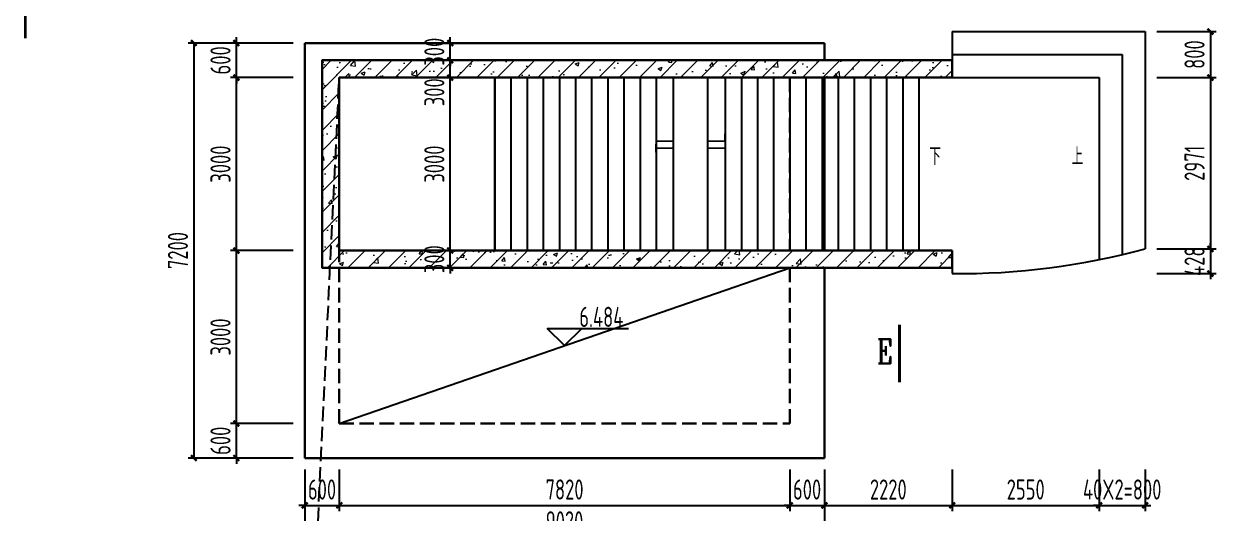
# Model space of a CAD drawing. Header units: millimetres. Extents: x -897614 to 191467, y -439928 to 101803.
# Drawn here: x -805860 to -785163, y -37378 to -28889 of the extents above; entities that cross this region are included whole.
import ezdxf

# ---------------------------------------------------------------- set-up
doc = ezdxf.new("R2010")
doc.units = ezdxf.units.MM
doc.header["$LTSCALE"] = 1000
doc.linetypes.add('DASH', pattern=[0.35, 0.25, -0.1])
doc.linetypes.add('DASHED', pattern=[19.05, 12.7, -6.35])
for name, color, linetype, lineweight in [('Beam', 4, 'DASHED', 25), ('PUB_HATCH', 8, 'Continuous', 18), ('WALL', 6, 'Continuous', 30)]:
    doc.layers.add(name, color=color, linetype=linetype, lineweight=lineweight)
for name, color, linetype in [('DIM_ELEV', 3, 'Continuous'), ('DIM_LEAD', 3, 'Continuous'), ('DIM_SYMB', 3, 'Continuous'), ('gps', 233, 'Continuous'), ('OTH', 7, 'Continuous'), ('STAIR', 2, 'Continuous')]:
    doc.layers.add(name, color=color, linetype=linetype)
doc.styles.add('_TCH_LABEL', font='COMPLEX', dxfattribs={"bigfont": 'GBCBIG'})
doc.styles.add('GPS', font='txt1.shx', dxfattribs={"width": 0.8, "bigfont": 'hztxt.shx'})
doc.styles.add('TSSD', font='tssdeng.shx', dxfattribs={"width": 0.7, "bigfont": 'tssdchn.shx'})
doc.dimstyles.new('TSD', dxfattribs={"dimtxt": 350, "dimasz": 100, "dimexe": 100, "dimexo": 200, "dimgap": 100, "dimtad": 1, "dimdec": 0, "dimzin": 0, "dimdsep": 46, "dimtxsty": 'TSSD', "dimblk": 'ARCHTICK', "dimcen": 0.09, "dimclrt": 7, "dimazin": 2, "dimtfac": 1, "dimtdec": 0, "dimtix": 1, "dimtmove": 2, "dimatfit": 3, "dimfxl": 0, "dimtolj": 1, "dimtzin": 0, "dimarcsym": 0})

# ---------------------------------------------------------------- blocks, each defined once
blk = doc.blocks.new('_ArchTick')
at = {"color": 0, "linetype": 'ByBlock', "const_width": 0.4}
blk.add_lwpolyline([(-0.5, -0.5), (0.5, 0.5)], dxfattribs=at)
blk = doc.blocks.new('*D824')
at = {"layer": 'Defpoints', "color": 0, "transparency": 16777216}
for p in [(-802171, -35822), (-800984, -35822), (-800984, -36422)]:
    blk.add_point(p, dxfattribs=at)
at = {"layer": 'DIM_LEAD', "color": 0, "lineweight": -2, "transparency": 16777216}
for p, q in [((-802171, -35822), (-802171, -35722)), ((-801184, -35822), (-802271, -35822)), ((-802171, -36422), (-802171, -35822)), ((-801184, -36422), (-802271, -36422)), ((-802171, -36422), (-802171, -36522))]:
    blk.add_line(p, q, dxfattribs=at)
at = {"layer": 'DIM_LEAD', "color": 0, "lineweight": -2, "transparency": 16777216, "xscale": 100, "yscale": 100, "zscale": 100}
for p, rotation in [((-802171, -35822), 270), ((-802171, -36422), 90)]:
    blk.add_blockref('_ArchTick', p, dxfattribs=dict(at, rotation=rotation))
at = {"layer": 'DIM_LEAD', "color": 7, "transparency": 16777216, "insert": (-802446, -36122), "char_height": 350, "attachment_point": 5, "rotation": 90, "style": 'TSSD'}
blk.add_mtext('\\A1;600', dxfattribs=at)
blk = doc.blocks.new('*D825')
at = {"layer": 'Defpoints', "color": 0, "transparency": 16777216}
for p in [(-802171, -32822), (-800984, -32822), (-800984, -35822)]:
    blk.add_point(p, dxfattribs=at)
at = {"layer": 'DIM_LEAD', "color": 0, "lineweight": -2, "transparency": 16777216}
for p, q in [((-801184, -32822), (-802271, -32822)), ((-802171, -35822), (-802171, -32822)), ((-801184, -35822), (-802271, -35822))]:
    blk.add_line(p, q, dxfattribs=at)
at = {"layer": 'DIM_LEAD', "color": 0, "lineweight": -2, "transparency": 16777216, "xscale": 100, "yscale": 100, "zscale": 100}
for p, rotation in [((-802171, -32822), 90), ((-802171, -35822), 270)]:
    blk.add_blockref('_ArchTick', p, dxfattribs=dict(at, rotation=rotation))
at = {"layer": 'DIM_LEAD', "color": 7, "transparency": 16777216, "insert": (-802446, -34322), "char_height": 350, "attachment_point": 5, "rotation": 90, "style": 'TSSD'}
blk.add_mtext('\\A1;3000', dxfattribs=at)
blk = doc.blocks.new('*D826')
at = {"layer": 'Defpoints', "color": 0, "transparency": 16777216}
for p in [(-802171, -29822), (-800984, -29822), (-800984, -32822)]:
    blk.add_point(p, dxfattribs=at)
at = {"layer": 'DIM_LEAD', "color": 0, "lineweight": -2, "transparency": 16777216}
for p, q in [((-801184, -29822), (-802271, -29822)), ((-802171, -32822), (-802171, -29822)), ((-801184, -32822), (-802271, -32822))]:
    blk.add_line(p, q, dxfattribs=at)
at = {"layer": 'DIM_LEAD', "color": 0, "lineweight": -2, "transparency": 16777216, "xscale": 100, "yscale": 100, "zscale": 100}
for p, rotation in [((-802171, -29822), 90), ((-802171, -32822), 270)]:
    blk.add_blockref('_ArchTick', p, dxfattribs=dict(at, rotation=rotation))
at = {"layer": 'DIM_LEAD', "color": 7, "transparency": 16777216, "insert": (-802446, -31322), "char_height": 350, "attachment_point": 5, "rotation": 90, "style": 'TSSD'}
blk.add_mtext('\\A1;3000', dxfattribs=at)
blk = doc.blocks.new('*D827')
at = {"layer": 'Defpoints', "color": 0, "transparency": 16777216}
for p in [(-802171, -29222), (-800984, -29222), (-800984, -29822)]:
    blk.add_point(p, dxfattribs=at)
at = {"layer": 'DIM_LEAD', "color": 0, "lineweight": -2, "transparency": 16777216}
for p, q in [((-802171, -29222), (-802171, -29122)), ((-801184, -29222), (-802271, -29222)), ((-802171, -29822), (-802171, -29222)), ((-801184, -29822), (-802271, -29822)), ((-802171, -29822), (-802171, -29922))]:
    blk.add_line(p, q, dxfattribs=at)
at = {"layer": 'DIM_LEAD', "color": 0, "lineweight": -2, "transparency": 16777216, "xscale": 100, "yscale": 100, "zscale": 100}
for p, rotation in [((-802171, -29222), 270), ((-802171, -29822), 90)]:
    blk.add_blockref('_ArchTick', p, dxfattribs=dict(at, rotation=rotation))
at = {"layer": 'DIM_LEAD', "color": 7, "transparency": 16777216, "insert": (-802446, -29522), "char_height": 350, "attachment_point": 5, "rotation": 90, "style": 'TSSD'}
blk.add_mtext('\\A1;600', dxfattribs=at)
blk = doc.blocks.new('*D828')
at = {"layer": 'Defpoints', "color": 0, "transparency": 16777216}
for p in [(-800984, -29222), (-802910, -36422), (-800984, -36422)]:
    blk.add_point(p, dxfattribs=at)
at = {"layer": 'DIM_LEAD', "color": 0, "lineweight": -2, "transparency": 16777216}
for p, q in [((-801184, -29222), (-803010, -29222)), ((-802910, -29222), (-802910, -36422)), ((-801184, -36422), (-803010, -36422))]:
    blk.add_line(p, q, dxfattribs=at)
at = {"layer": 'DIM_LEAD', "color": 0, "lineweight": -2, "transparency": 16777216, "xscale": 100, "yscale": 100, "zscale": 100}
for p, rotation in [((-802910, -29222), 90), ((-802910, -36422), 270)]:
    blk.add_blockref('_ArchTick', p, dxfattribs=dict(at, rotation=rotation))
at = {"layer": 'DIM_LEAD', "color": 7, "transparency": 16777216, "insert": (-803185, -32822), "char_height": 350, "attachment_point": 5, "rotation": 90, "style": 'TSSD'}
blk.add_mtext('\\A1;7200', dxfattribs=at)
blk = doc.blocks.new('*D829')
at = {"layer": 'Defpoints', "color": 0, "transparency": 16777216}
for p in [(-800984, -36422), (-800384, -36422), (-800384, -37243)]:
    blk.add_point(p, dxfattribs=at)
at = {"layer": 'DIM_LEAD', "color": 0, "lineweight": -2, "transparency": 16777216}
for p, q in [((-800984, -36622), (-800984, -37343)), ((-800384, -36622), (-800384, -37343)), ((-800984, -37243), (-801084, -37243)), ((-800984, -37243), (-800384, -37243)), ((-800384, -37243), (-800284, -37243))]:
    blk.add_line(p, q, dxfattribs=at)
at = {"layer": 'DIM_LEAD', "color": 0, "lineweight": -2, "transparency": 16777216, "xscale": 100, "yscale": 100, "zscale": 100}
blk.add_blockref('_ArchTick', (-800984, -37243), dxfattribs=at)
at = {"layer": 'DIM_LEAD', "color": 0, "lineweight": -2, "transparency": 16777216, "xscale": 100, "yscale": 100, "zscale": 100, "rotation": 180}
blk.add_blockref('_ArchTick', (-800384, -37243), dxfattribs=at)
at = {"layer": 'DIM_LEAD', "color": 7, "transparency": 16777216, "insert": (-800684, -36968), "char_height": 350, "attachment_point": 5, "style": 'TSSD'}
blk.add_mtext('\\A1;600', dxfattribs=at)
blk = doc.blocks.new('*D830')
at = {"layer": 'Defpoints', "color": 0, "transparency": 16777216}
for p in [(-800384, -36422), (-792564, -36422), (-792564, -37243)]:
    blk.add_point(p, dxfattribs=at)
at = {"layer": 'DIM_LEAD', "color": 0, "lineweight": -2, "transparency": 16777216}
for p, q in [((-800384, -36622), (-800384, -37343)), ((-792564, -36622), (-792564, -37343)), ((-800384, -37243), (-792564, -37243))]:
    blk.add_line(p, q, dxfattribs=at)
at = {"layer": 'DIM_LEAD', "color": 0, "lineweight": -2, "transparency": 16777216, "xscale": 100, "yscale": 100, "zscale": 100, "rotation": 180}
blk.add_blockref('_ArchTick', (-800384, -37243), dxfattribs=at)
at = {"layer": 'DIM_LEAD', "color": 0, "lineweight": -2, "transparency": 16777216, "xscale": 100, "yscale": 100, "zscale": 100}
blk.add_blockref('_ArchTick', (-792564, -37243), dxfattribs=at)
at = {"layer": 'DIM_LEAD', "color": 7, "transparency": 16777216, "insert": (-796474, -36968), "char_height": 350, "attachment_point": 5, "style": 'TSSD'}
blk.add_mtext('\\A1;7820', dxfattribs=at)
blk = doc.blocks.new('*D831')
at = {"layer": 'Defpoints', "color": 0, "transparency": 16777216}
for p in [(-792564, -36422), (-791964, -36422), (-791964, -37243)]:
    blk.add_point(p, dxfattribs=at)
at = {"layer": 'DIM_LEAD', "color": 0, "lineweight": -2, "transparency": 16777216}
for p, q in [((-792564, -36622), (-792564, -37343)), ((-791964, -36622), (-791964, -37343)), ((-792564, -37243), (-792664, -37243)), ((-792564, -37243), (-791964, -37243)), ((-791964, -37243), (-791864, -37243))]:
    blk.add_line(p, q, dxfattribs=at)
at = {"layer": 'DIM_LEAD', "color": 0, "lineweight": -2, "transparency": 16777216, "xscale": 100, "yscale": 100, "zscale": 100}
blk.add_blockref('_ArchTick', (-792564, -37243), dxfattribs=at)
at = {"layer": 'DIM_LEAD', "color": 0, "lineweight": -2, "transparency": 16777216, "xscale": 100, "yscale": 100, "zscale": 100, "rotation": 180}
blk.add_blockref('_ArchTick', (-791964, -37243), dxfattribs=at)
at = {"layer": 'DIM_LEAD', "color": 7, "transparency": 16777216, "insert": (-792264, -36968), "char_height": 350, "attachment_point": 5, "style": 'TSSD'}
blk.add_mtext('\\A1;600', dxfattribs=at)
blk = doc.blocks.new('*D832')
at = {"layer": 'Defpoints', "color": 0, "transparency": 16777216}
for p in [(-800984, -36422), (-791964, -36422), (-791964, -37795)]:
    blk.add_point(p, dxfattribs=at)
at = {"layer": 'DIM_LEAD', "color": 0, "lineweight": -2, "transparency": 16777216}
for p, q in [((-800984, -36622), (-800984, -37895)), ((-791964, -36622), (-791964, -37895)), ((-800984, -37795), (-791964, -37795))]:
    blk.add_line(p, q, dxfattribs=at)
at = {"layer": 'DIM_LEAD', "color": 0, "lineweight": -2, "transparency": 16777216, "xscale": 100, "yscale": 100, "zscale": 100, "rotation": 180}
blk.add_blockref('_ArchTick', (-800984, -37795), dxfattribs=at)
at = {"layer": 'DIM_LEAD', "color": 0, "lineweight": -2, "transparency": 16777216, "xscale": 100, "yscale": 100, "zscale": 100}
blk.add_blockref('_ArchTick', (-791964, -37795), dxfattribs=at)
at = {"layer": 'DIM_LEAD', "color": 7, "transparency": 16777216, "insert": (-796474, -37520), "char_height": 350, "attachment_point": 5, "style": 'TSSD'}
blk.add_mtext('\\A1;9020', dxfattribs=at)
blk = doc.blocks.new('*D833')
at = {"layer": 'Defpoints', "color": 0, "transparency": 16777216}
for p in [(-791964, -36422), (-789744, -36422), (-789744, -37243)]:
    blk.add_point(p, dxfattribs=at)
at = {"layer": 'DIM_LEAD', "color": 0, "lineweight": -2, "transparency": 16777216}
for p, q in [((-791964, -36622), (-791964, -37343)), ((-789744, -36622), (-789744, -37343)), ((-791964, -37243), (-789744, -37243))]:
    blk.add_line(p, q, dxfattribs=at)
at = {"layer": 'DIM_LEAD', "color": 0, "lineweight": -2, "transparency": 16777216, "xscale": 100, "yscale": 100, "zscale": 100, "rotation": 180}
blk.add_blockref('_ArchTick', (-791964, -37243), dxfattribs=at)
at = {"layer": 'DIM_LEAD', "color": 0, "lineweight": -2, "transparency": 16777216, "xscale": 100, "yscale": 100, "zscale": 100}
blk.add_blockref('_ArchTick', (-789744, -37243), dxfattribs=at)
at = {"layer": 'DIM_LEAD', "color": 7, "transparency": 16777216, "insert": (-790854, -36968), "char_height": 350, "attachment_point": 5, "style": 'TSSD'}
blk.add_mtext('\\A1;2220', dxfattribs=at)
blk = doc.blocks.new('*D834')
at = {"layer": 'Defpoints', "color": 0, "transparency": 16777216}
for p in [(-789744, -36422), (-787194, -36422), (-787194, -37243)]:
    blk.add_point(p, dxfattribs=at)
at = {"layer": 'DIM_LEAD', "color": 0, "lineweight": -2, "transparency": 16777216}
for p, q in [((-789744, -36622), (-789744, -37343)), ((-787194, -36622), (-787194, -37343)), ((-789744, -37243), (-787194, -37243))]:
    blk.add_line(p, q, dxfattribs=at)
at = {"layer": 'DIM_LEAD', "color": 0, "lineweight": -2, "transparency": 16777216, "xscale": 100, "yscale": 100, "zscale": 100, "rotation": 180}
blk.add_blockref('_ArchTick', (-789744, -37243), dxfattribs=at)
at = {"layer": 'DIM_LEAD', "color": 0, "lineweight": -2, "transparency": 16777216, "xscale": 100, "yscale": 100, "zscale": 100}
blk.add_blockref('_ArchTick', (-787194, -37243), dxfattribs=at)
at = {"layer": 'DIM_LEAD', "color": 7, "transparency": 16777216, "insert": (-788469, -36968), "char_height": 350, "attachment_point": 5, "style": 'TSSD'}
blk.add_mtext('\\A1;2550', dxfattribs=at)
blk = doc.blocks.new('*D835')
at = {"layer": 'Defpoints', "color": 0, "transparency": 16777216}
for p in [(-787194, -36422), (-786394, -36422), (-786394, -37243)]:
    blk.add_point(p, dxfattribs=at)
at = {"layer": 'DIM_LEAD', "color": 0, "lineweight": -2, "transparency": 16777216}
for p, q in [((-787194, -36622), (-787194, -37343)), ((-786394, -36622), (-786394, -37343)), ((-787194, -37243), (-787294, -37243)), ((-787194, -37243), (-786394, -37243)), ((-786394, -37243), (-786294, -37243))]:
    blk.add_line(p, q, dxfattribs=at)
at = {"layer": 'DIM_LEAD', "color": 0, "lineweight": -2, "transparency": 16777216, "xscale": 100, "yscale": 100, "zscale": 100}
blk.add_blockref('_ArchTick', (-787194, -37243), dxfattribs=at)
at = {"layer": 'DIM_LEAD', "color": 0, "lineweight": -2, "transparency": 16777216, "xscale": 100, "yscale": 100, "zscale": 100, "rotation": 180}
blk.add_blockref('_ArchTick', (-786394, -37243), dxfattribs=at)
at = {"layer": 'DIM_LEAD', "color": 7, "transparency": 16777216, "insert": (-786794, -36968), "char_height": 350, "attachment_point": 5, "style": 'TSSD'}
blk.add_mtext('\\A1;40X2=800', dxfattribs=at)
blk = doc.blocks.new('*D836')
at = {"layer": 'Defpoints', "color": 0, "transparency": 16777216}
for p in [(-786394, -29022, 0), (-786394, -29822, 0), (-785263, -29822)]:
    blk.add_point(p, dxfattribs=at)
at = {"layer": 'DIM_LEAD', "color": 0, "lineweight": -2, "transparency": 16777216}
for p, q in [((-786194, -29022), (-785163, -29022)), ((-785263, -29022), (-785263, -29822)), ((-786194, -29822), (-785163, -29822))]:
    blk.add_line(p, q, dxfattribs=at)
at = {"layer": 'DIM_LEAD', "color": 0, "lineweight": -2, "transparency": 16777216, "xscale": 100, "yscale": 100, "zscale": 100}
for p, rotation in [((-785263, -29022), 90), ((-785263, -29822), 270)]:
    blk.add_blockref('_ArchTick', p, dxfattribs=dict(at, rotation=rotation))
at = {"layer": 'DIM_LEAD', "color": 7, "transparency": 16777216, "insert": (-785538, -29422), "char_height": 350, "attachment_point": 5, "rotation": 90, "style": 'TSSD'}
blk.add_mtext('\\A1;800', dxfattribs=at)
blk = doc.blocks.new('*D837')
at = {"layer": 'Defpoints', "color": 0, "transparency": 16777216}
for p in [(-786394, -29822, 0), (-786394, -32793, 0), (-785263, -32793)]:
    blk.add_point(p, dxfattribs=at)
at = {"layer": 'DIM_LEAD', "color": 0, "lineweight": -2, "transparency": 16777216}
for p, q in [((-786194, -29822), (-785163, -29822)), ((-785263, -29822), (-785263, -32793)), ((-786194, -32793), (-785163, -32793))]:
    blk.add_line(p, q, dxfattribs=at)
at = {"layer": 'DIM_LEAD', "color": 0, "lineweight": -2, "transparency": 16777216, "xscale": 100, "yscale": 100, "zscale": 100}
for p, rotation in [((-785263, -29822), 90), ((-785263, -32793), 270)]:
    blk.add_blockref('_ArchTick', p, dxfattribs=dict(at, rotation=rotation))
at = {"layer": 'DIM_LEAD', "color": 7, "transparency": 16777216, "insert": (-785538, -31307), "char_height": 350, "attachment_point": 5, "rotation": 90, "style": 'TSSD'}
blk.add_mtext('\\A1;2971', dxfattribs=at)
blk = doc.blocks.new('*D838')
at = {"layer": 'Defpoints', "color": 0, "transparency": 16777216}
for p in [(-786394, -32793, 0), (-786394, -33221, 0), (-785263, -33221)]:
    blk.add_point(p, dxfattribs=at)
at = {"layer": 'DIM_LEAD', "color": 0, "lineweight": -2, "transparency": 16777216}
for p, q in [((-785263, -32793), (-785263, -32693)), ((-786194, -32793), (-785163, -32793)), ((-785263, -32793), (-785263, -33221)), ((-786194, -33221), (-785163, -33221)), ((-785263, -33221), (-785263, -33321))]:
    blk.add_line(p, q, dxfattribs=at)
at = {"layer": 'DIM_LEAD', "color": 0, "lineweight": -2, "transparency": 16777216, "xscale": 100, "yscale": 100, "zscale": 100}
for p, rotation in [((-785263, -32793), 270), ((-785263, -33221), 90)]:
    blk.add_blockref('_ArchTick', p, dxfattribs=dict(at, rotation=rotation))
at = {"layer": 'DIM_LEAD', "color": 7, "transparency": 16777216, "insert": (-785538, -33007), "char_height": 350, "attachment_point": 5, "rotation": 90, "style": 'TSSD'}
blk.add_mtext('\\A1;428', dxfattribs=at)
blk = doc.blocks.new('*D839')
at = {"layer": 'Defpoints', "color": 0, "transparency": 16777216}
for p in [(-798459, -32822), (-797684, -32822, 0), (-797684, -33122)]:
    blk.add_point(p, dxfattribs=at)
at = {"layer": 'DIM_LEAD', "color": 0, "lineweight": -2, "transparency": 16777216}
for p, q in [((-797884, -32822), (-798559, -32822)), ((-798459, -32822), (-798459, -32722)), ((-798459, -33122), (-798459, -32822)), ((-797884, -33122), (-798559, -33122)), ((-798459, -33122), (-798459, -33222))]:
    blk.add_line(p, q, dxfattribs=at)
at = {"layer": 'DIM_LEAD', "color": 0, "lineweight": -2, "transparency": 16777216, "xscale": 100, "yscale": 100, "zscale": 100}
for p, rotation in [((-798459, -32822), 270), ((-798459, -33122), 90)]:
    blk.add_blockref('_ArchTick', p, dxfattribs=dict(at, rotation=rotation))
at = {"layer": 'DIM_LEAD', "color": 7, "transparency": 16777216, "insert": (-798734, -32972), "char_height": 350, "attachment_point": 5, "rotation": 90, "style": 'TSSD'}
blk.add_mtext('\\A1;300', dxfattribs=at)
blk = doc.blocks.new('*D840')
at = {"layer": 'Defpoints', "color": 0, "transparency": 16777216}
for p in [(-798459, -29822), (-797684, -29822), (-797684, -32822, 0)]:
    blk.add_point(p, dxfattribs=at)
at = {"layer": 'DIM_LEAD', "color": 0, "lineweight": -2, "transparency": 16777216}
for p, q in [((-797884, -29822), (-798559, -29822)), ((-798459, -32822), (-798459, -29822)), ((-797884, -32822), (-798559, -32822))]:
    blk.add_line(p, q, dxfattribs=at)
at = {"layer": 'DIM_LEAD', "color": 0, "lineweight": -2, "transparency": 16777216, "xscale": 100, "yscale": 100, "zscale": 100}
for p, rotation in [((-798459, -29822), 90), ((-798459, -32822), 270)]:
    blk.add_blockref('_ArchTick', p, dxfattribs=dict(at, rotation=rotation))
at = {"layer": 'DIM_LEAD', "color": 7, "transparency": 16777216, "insert": (-798734, -31322), "char_height": 350, "attachment_point": 5, "rotation": 90, "style": 'TSSD'}
blk.add_mtext('\\A1;3000', dxfattribs=at)
blk = doc.blocks.new('*D841')
at = {"layer": 'Defpoints', "color": 0, "transparency": 16777216}
for p in [(-798459, -29522), (-797684, -29522), (-797684, -29822)]:
    blk.add_point(p, dxfattribs=at)
at = {"layer": 'DIM_LEAD', "color": 0, "lineweight": -2, "transparency": 16777216}
for p, q in [((-797884, -29522), (-798559, -29522)), ((-798459, -29822), (-798459, -29522)), ((-797884, -29822), (-798559, -29822))]:
    blk.add_line(p, q, dxfattribs=at)
at = {"layer": 'DIM_LEAD', "color": 0, "lineweight": -2, "transparency": 16777216, "xscale": 100, "yscale": 100, "zscale": 100}
for p, rotation in [((-798459, -29522), 90), ((-798459, -29822), 270)]:
    blk.add_blockref('_ArchTick', p, dxfattribs=dict(at, rotation=rotation))
at = {"layer": 'DIM_LEAD', "color": 7, "transparency": 16777216, "insert": (-798734, -30076), "char_height": 350, "attachment_point": 5, "rotation": 90, "style": 'TSSD'}
blk.add_mtext('\\A1;300', dxfattribs=at)
blk = doc.blocks.new('*D842')
at = {"layer": 'Defpoints', "color": 0, "transparency": 16777216}
for p in [(-798459, -29222), (-797684, -29222), (-797684, -29522)]:
    blk.add_point(p, dxfattribs=at)
at = {"layer": 'DIM_LEAD', "color": 0, "lineweight": -2, "transparency": 16777216}
for p, q in [((-798459, -29222), (-798459, -29122)), ((-797884, -29222), (-798559, -29222)), ((-798459, -29522), (-798459, -29222)), ((-797884, -29522), (-798559, -29522)), ((-798459, -29522), (-798459, -29622))]:
    blk.add_line(p, q, dxfattribs=at)
at = {"layer": 'DIM_LEAD', "color": 0, "lineweight": -2, "transparency": 16777216, "xscale": 100, "yscale": 100, "zscale": 100}
for p, rotation in [((-798459, -29222), 270), ((-798459, -29522), 90)]:
    blk.add_blockref('_ArchTick', p, dxfattribs=dict(at, rotation=rotation))
at = {"layer": 'DIM_LEAD', "color": 7, "transparency": 16777216, "insert": (-798734, -29372), "char_height": 350, "attachment_point": 5, "rotation": 90, "style": 'TSSD'}
blk.add_mtext('\\A1;300', dxfattribs=at)

msp = doc.modelspace()

# ---------------------------------------------------------------- hatches: boundary and pattern name
at = {"layer": 'PUB_HATCH'}
h = msp.add_hatch(dxfattribs=at)
h.set_pattern_fill('钢筋混凝土', color=256, scale=100)
h.set_pattern_definition([(45, (-771064.35, 26103.93), (-176.7767, 176.7767), []), (50, (-771064.35, 26103.93), (717.26, -62.752), [75, -825]), (355, (-771064.35, 26103.9), (-138.751, 752.192), [60, -660]), (100.4514, (-771004.6, 26098.7), (578.5094, 689.4395), [63.74, -701.142]), (46.1842, (-771064.35, 26303.9), (1067.241, -165.519), [112.5, -1237.5]), (96.6356, (-770975.4, 26290.1), (934.663, 974.118), [95.61, -1051.713]), (351.1842, (-771064.4, 26303.9), (934.662, 974.119), [90, -990]), (21, (-770964.35, 26253.93), (596.907, -402.619), [75, -825]), (326, (-770964.35, 26253.9), (243.315, 725.15), [60, -660]), (71.4514, (-770914.6, 26220.4), (840.2226, 322.5305), [63.74, -701.142]), (37.5, (-771064.35, 26103.93), (12.1599, 332.8939), [0, -652, 0, -670, 0, -662.5]), (7.5, (-771064.35, 26103.93), (263.0695, 394.4117), [0, -382, 0, -637, 0, -252.5]), (327.5, (-771287.35, 26103.93), (533.8224, -22.5549), [0, -250, 0, -780, 0, -1035]), (317.5, (-771387.35, 26103.93), (583.1862, 100.105), [0, -325, 0, -518, 0, -735])])
h.paths.add_polyline_path([(-789744.17487, -33121.58379), (-800684.17476, -33121.5834), (-800684.17463, -29521.58252), (-789744.17476, -29521.58292), (-789744.17477, -29821.58292), (-800384.17476, -29821.58253), (-800384.17476, -32821.5834), (-789744.17485, -32821.58407)])

# ---------------------------------------------------------------- linework, layer by layer
at = {"layer": 'Beam'}
for p, q in [((-794584.17476, -32821.58362), (-794584.17476, -29821.58345)), ((-793984.17476, -32821.58364), (-793984.17476, -29821.58346))]:
    msp.add_line(p, q, dxfattribs=at)
at = {"layer": 'DIM_ELEV'}
for p, q in [((-800384.17476, -35821.56147), (-792564.1749, -33121.56148)), ((-796474.17483, -34471.56148), (-796774.17483, -34171.56148)), ((-796774.17483, -34171.56148), (-795365.38241, -34171.56148)), ((-796474.17483, -34471.56148), (-796174.17483, -34171.56148))]:
    msp.add_line(p, q, dxfattribs=at)
at = {"layer": 'DIM_SYMB', "const_width": 50, "elevation": 0}
msp.add_lwpolyline([(-805834.84121, -28142.64851), (-805834.84121, -29142.64851)], dxfattribs=at)
at = {"layer": 'DIM_SYMB'}
for points in [[(-790250.86236, -31231.68918, 0, 0, 0), (-798215.62286, -31231.68917, 160, 0, 0), (-798724.73344, -31231.68911, 0, 0, 0)], [(-787795.49381, -31231.68919, 0, 0, 0), (-788892.44157, -31231.68918, 160, 0, 0), (-789401.55215, -31231.68912, 0, 0, 0)]]:
    msp.add_lwpolyline(points, format="xyseb", dxfattribs=at)
at = {"layer": 'DIM_SYMB', "const_width": 50}
msp.add_lwpolyline([(-790659.36969, -34106.89002), (-790659.36969, -35106.89002)], dxfattribs=at)
at = {"layer": 'gps'}
msp.add_line((-792564.17476, -29821.58348), (-792564.17476, -32821.58369), dxfattribs=at)
at = {"layer": 'OTH', "color": 8, "linetype": 'DASH'}
msp.add_line((-800887.82423, -40323.97444, 0), (-800384.17476, -29821.58253), dxfattribs=at)
at = {"layer": 'PUB_HATCH'}
msp.add_lwpolyline([(-789744.17487, -33121.58379), (-800684.17476, -33121.5834), (-800684.17463, -29521.58252), (-789744.17476, -29521.58292), (-789744.17477, -29821.58292), (-800384.17476, -29821.58253), (-800384.17476, -32821.5834), (-789744.17485, -32821.58407)], close=True, dxfattribs=at)
at = {"layer": 'STAIR'}
for p, q in [((-789744.17465, -29021.58338, 0), (-786394.17465, -29021.58338, 0)), ((-789744.17465, -29021.58338, 0), (-789744.17465, -29821.58338, 0)), ((-786394.17465, -29021.58338, 0), (-786394.17465, -32792.5861, 0)), ((-789744.17465, -29421.58338, 0), (-786794.17465, -29421.58338, 0)), ((-786794.17465, -29421.58338, 0), (-786794.17465, -32881.60136, 0)), ((-797684.17476, -29821.58341, 0), (-797684.17476, -32821.5835, 0)), ((-797404.17476, -29821.58341), (-797404.17476, -32821.58351)), ((-797124.17476, -29821.58342, 0), (-797124.17476, -32821.58352, 0)), ((-796844.17476, -29821.58342), (-796844.17476, -32821.58353)), ((-796564.17476, -29821.58343, 0), (-796564.17476, -32821.58354, 0)), ((-796284.17476, -29821.58343), (-796284.17476, -32821.58355)), ((-796004.17476, -29821.58343), (-796004.17476, -32821.58356)), ((-795724.17476, -29821.58344), (-795724.17476, -32821.58357)), ((-795444.17476, -29821.58344), (-795444.17476, -32821.58359)), ((-795164.17476, -29821.58345), (-795164.17476, -32821.5836)), ((-794884.17476, -29821.58345), (-794884.17476, -32821.58361)), ((-793684.17476, -29821.58347), (-793684.17476, -32821.58365)), ((-793404.17476, -29821.58347, 0), (-793404.17476, -32821.58366, 0)), ((-793124.17476, -29821.58348), (-793124.17476, -32821.58367)), ((-792844.17476, -29821.58348, 0), (-792844.17476, -32821.58368, 0)), ((-792564.17476, -29821.58348, 0), (-792564.17476, -32821.58369, 0)), ((-792284.17476, -29821.58283), (-792284.17476, -32821.5837)), ((-792004.17476, -29821.58284), (-792004.17476, -32821.58371)), ((-791724.17476, -29821.58285), (-791724.17476, -32821.58372)), ((-791444.17476, -29821.58286, 0), (-791444.17476, -32821.58373, 0)), ((-791164.17476, -29821.58287), (-791164.17476, -32821.58374)), ((-790884.17476, -29821.58288), (-790884.17476, -32821.58375)), ((-790604.17476, -29821.58289, 0), (-790604.17476, -32821.58376, 0)), ((-790324.17476, -29821.5829), (-790324.17476, -32821.58377)), ((-789744.17465, -29821.58338, 0), (-787194.17465, -29821.58338, 0)), ((-787194.17465, -29821.58338, 0), (-787194.17465, -32970.21721, 0)), ((-789744.17487, -33121.58379), (-789744.17489, -33221.0702, 0))]:
    msp.add_line(p, q, dxfattribs=at)
at = {"layer": 'STAIR', "elevation": 0}
msp.add_lwpolyline([(-797684.17476, -29821.58341), (-790324.17476, -29821.58341), (-790324.17476, -32821.58377), (-797684.17476, -32821.58377)], close=True, dxfattribs=at)
at = {"layer": 'STAIR'}
msp.add_arc((-789630.43395, -20800.49749, 0), 12421.09349, 269.475330706, 285.102429223, dxfattribs=at)
at = {"layer": 'WALL'}
for p, q in [((-800984.17476, -29221.58335), (-791964.17475, -29221.58349)), ((-800984.17476, -36421.56147), (-800984.17476, -29221.58335)), ((-791964.17475, -29221.58349), (-791964.17475, -29521.58279)), ((-800384.17476, -29821.58337), (-792564.17476, -29821.58348)), ((-791964.17476, -29821.58279), (-791964.17483, -32821.58367)), ((-791964.17483, -33121.58367), (-791964.17491, -36421.56148)), ((-800984.17476, -36421.56147), (-791964.17491, -36421.56148))]:
    msp.add_line(p, q, dxfattribs=at)
at = {"layer": 'WALL', "linetype": 'DASH'}
for p, q in [((-800384.17476, -35821.56147), (-800384.17476, -29821.58337)), ((-792564.17476, -29821.58348), (-792564.17483, -32821.58348)), ((-792564.17483, -33121.58365), (-792564.1749, -35821.56148)), ((-800384.17476, -35821.56147), (-792564.1749, -35821.56148))]:
    msp.add_line(p, q, dxfattribs=at)
at = {"layer": 'WALL'}
msp.add_lwpolyline([(-789744.17486, -32821.58379), (-800384.17476, -32821.5834), (-800384.17476, -29821.58253), (-789744.17476, -29821.58292), (-789744.17476, -29521.58292), (-800684.17476, -29521.58252), (-800684.17476, -33121.5834), (-789744.17487, -33121.58379), (-789744.17485, -32821.58379)], dxfattribs=at)

# ---------------------------------------------------------------- texts
at = {"layer": 'DIM_ELEV', "style": 'TSSD', "width": 0.7}
msp.add_text('6.484', height=350, dxfattribs=at).set_placement((-796218.64944, -34147.46643))
at = {"layer": 'DIM_SYMB'}
for s, height, style, width, p in [('下', 300, 'TSSD', 0.7, (-790141.91994, -31335.06807)), ('上', 300, 'TSSD', 0.7, (-787671.32648, -31337.53732)), ('E', 425, '_TCH_LABEL', 0.705882, (-791049.06009, -34784.29954))]:
    msp.add_text(s, height=height, dxfattribs=dict(at, style=style, width=width)).set_placement(p)
at = {"layer": 'gps', "color": 7, "style": 'GPS', "width": 0.8}
for p in [(-794586.50495, -31127.86704), (-793692.24302, -31127.86704)]:
    msp.add_text('TL', height=300, rotation=90, dxfattribs=at).set_placement(p)

# ---------------------------------------------------------------- dimensions: what is measured, and where the dimension line sits
at = {"layer": 'DIM_LEAD'}
for base, p1, p2, picture, middle in [((-798458.7804, -29221.5834), (-797684.17476, -29521.58263), (-797684.17476, -29221.5834), '*D842', (-798733.7804, -29371.58302)), ((-785262.98497, -29821.58338), (-786394.17465, -29021.58338, 0), (-786394.17465, -29821.58338, 0), '*D836', (-785537.98497, -29421.58338)), ((-802910.21002, -36421.56147), (-800984.17476, -29221.58335), (-800984.17476, -36421.56147), '*D828', (-803185.21002, -32821.57241)), ((-802171.1388, -29221.58335), (-800984.17476, -29821.58337), (-800984.17476, -29221.58335), '*D827', (-802446.1388, -29521.58336)), ((-802171.1388, -29821.58337), (-800984.17476, -32821.57242), (-800984.17476, -29821.58337), '*D826', (-802446.1388, -31321.5779)), ((-798458.7804, -29821.58341), (-797684.17476, -32821.58377, 0), (-797684.17476, -29821.58341), '*D840', (-798733.7804, -31321.58359)), ((-785262.98497, -32792.5861), (-786394.17465, -29821.58338, 0), (-786394.17465, -32792.5861, 0), '*D837', (-785537.98497, -31307.08474)), ((-798458.7804, -32821.58377), (-797684.17476, -33121.5835), (-797684.17476, -32821.58377, 0), '*D839', (-798733.7804, -32971.58364)), ((-785262.98497, -33221.0702), (-786394.17465, -32792.5861, 0), (-786394.17465, -33221.0702, 0), '*D838', (-785537.98497, -33006.82815)), ((-802171.1388, -32821.57242), (-800984.17476, -35821.56147), (-800984.17476, -32821.57242), '*D825', (-802446.1388, -34321.56695)), ((-802171.1388, -35821.56147), (-800984.17476, -36421.56147), (-800984.17476, -35821.56147), '*D824', (-802446.1388, -36121.56147))]:
    dim = msp.add_linear_dim(base=base, p1=p1, p2=p2, angle=90, dimstyle='TSD', override={"dimfxl": 250}, dxfattribs=at)
    dim.commit()
    dim.dimension.update_dxf_attribs({"geometry": picture, "text_midpoint": middle})
dim = msp.add_linear_dim(base=(-798458.7804, -29521.58263), p1=(-797684.17476, -29821.58341), p2=(-797684.17476, -29521.58263), angle=90, dimstyle='TSD', override={"dimfxl": 250}, dxfattribs=at)
dim.commit()
dim.dimension.update_dxf_attribs({"geometry": '*D841', "text_midpoint": (-798733.78041, -30076.00567), "dimtype": 160})
for base, p1, p2, picture, middle in [((-800384.17476, -37242.52354), (-800984.17476, -36421.56147), (-800384.17476, -36421.56147), '*D829', (-800684.17476, -36967.52354)), ((-791964.17491, -37795.2759), (-800984.17476, -36421.56147), (-791964.17491, -36421.56147), '*D832', (-796474.17484, -37520.2759)), ((-792564.1749, -37242.52354), (-800384.17476, -36421.56147), (-792564.1749, -36421.56148), '*D830', (-796474.17483, -36967.52354)), ((-791964.17491, -37242.52354), (-792564.1749, -36421.56148), (-791964.17491, -36421.56148), '*D831', (-792264.17491, -36967.52354)), ((-789744.17508, -37242.52354), (-791964.17491, -36421.56148), (-789744.17508, -36421.56148), '*D833', (-790854.17499, -36967.52354)), ((-787194.17465, -37242.52354), (-789744.17508, -36421.56148), (-787194.17465, -36421.56148), '*D834', (-788469.17487, -36967.52354))]:
    dim = msp.add_linear_dim(base=base, p1=p1, p2=p2, dimstyle='TSD', override={"dimfxl": 250}, dxfattribs=at)
    dim.commit()
    dim.dimension.update_dxf_attribs({"geometry": picture, "text_midpoint": middle})
dim = msp.add_linear_dim(base=(-786394.17465, -37242.52354), p1=(-787194.17465, -36421.56148), p2=(-786394.17465, -36421.56148), text='40X2=<>', dimstyle='TSD', override={"dimfxl": 250}, dxfattribs=at)
dim.commit()
dim.dimension.update_dxf_attribs({"geometry": '*D835', "text_midpoint": (-786794.17465, -36967.52354)})

doc.saveas('drawing.dxf')
